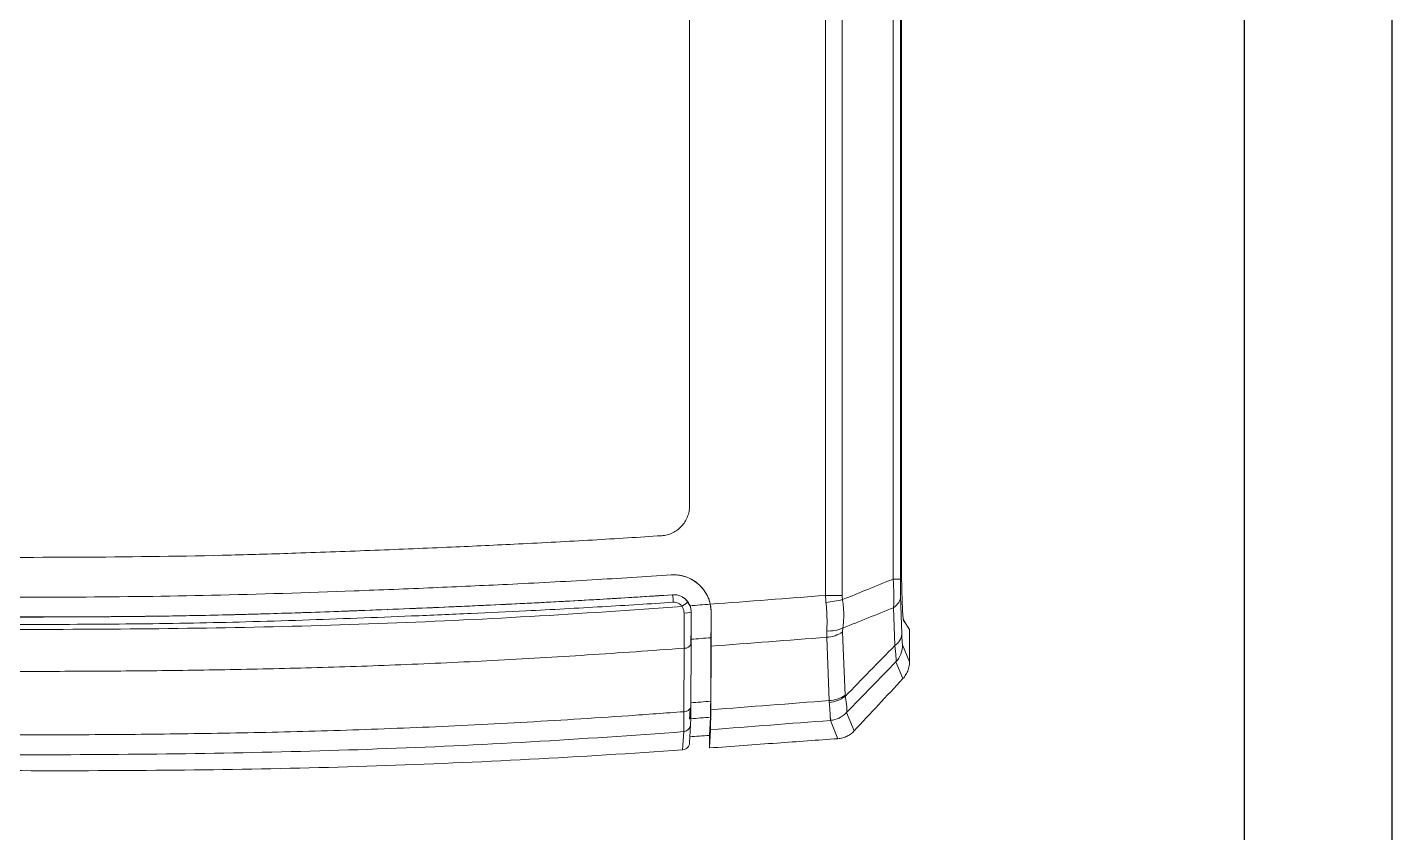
# Model space of a CAD drawing. Header units: inches. Extents: x 2021 to 3023, y 1089 to 1338.
# Drawn here: x 2699.5 to 2754.4, y 1208.1 to 1240.5 of the extents above; entities that cross this region are included whole.
import ezdxf

# ---------------------------------------------------------------- set-up
doc = ezdxf.new("R2010")
doc.units = ezdxf.units.IN

msp = doc.modelspace()

# ---------------------------------------------------------------- linework, layer by layer
for p, q in [((2754.445, 1337.69), (2754.445, 1088.511)), ((2748.512, 1331.757), (2748.512, 1094.444))]:
    msp.add_line(p, q)
at = {"color": 7, "linetype": 'Continuous', "lineweight": 15}
for p, q in [((2731.665, 1217.662), (2731.665, 1264.129)), ((2732.338, 1217.662), (2732.338, 1264.129)), ((2734.384, 1263.471), (2734.384, 1218.32)), ((2734.676, 1218.32), (2734.676, 1263.471)), ((2734.718, 1262.4), (2734.718, 1219.391)), ((2726.193, 1260.53), (2726.193, 1221.261)), ((2734.676, 1218.32), (2734.384, 1218.32)), ((2725.511, 1217.688), (2725.51, 1217.688)), ((2725.641, 1217.685), (2725.64, 1217.685)), ((2731.665, 1217.662), (2732.338, 1217.662)), ((2726.204, 1217.249), (2726.095, 1217.433)), ((2734.4, 1217.169), (2734.451, 1215.646)), ((2734.734, 1216.105), (2734.685, 1217.63)), ((2727.06, 1216.99), (2727.058, 1216.99)), ((2734.968, 1216.406), (2734.795, 1216.699)), ((2735.043, 1216.294), (2734.809, 1216.645)), ((2726.249, 1215.719), (2726.252, 1216.374)), ((2732.45, 1213.647), (2732.35, 1216.191)), ((2735.043, 1216.294), (2735.043, 1214.994)), ((2725.977, 1215.54), (2725.965, 1212.985)), ((2726.243, 1213.186), (2726.256, 1215.74)), ((2726.255, 1215.9), (2726.254, 1215.736)), ((2727.043, 1213.406), (2727.055, 1215.96)), ((2727.057, 1215.621), (2727.045, 1213.066)), ((2731.712, 1215.976), (2731.811, 1213.431)), ((2735.043, 1214.994), (2734.765, 1215.669)), ((2734.498, 1214.994), (2734.776, 1214.316)), ((2726.218, 1213.112), (2726.193, 1212.68)), ((2726.993, 1212.032), (2727.036, 1212.764)), ((2732.816, 1212.213), (2732.513, 1212.951)), ((2725.959, 1212.183), (2725.915, 1211.452)), ((2726.192, 1211.733), (2726.235, 1212.463)), ((2726.993, 1211.528), (2727.036, 1212.264)), ((2731.859, 1212.633), (2732.159, 1211.9)), ((2726.993, 1211.528), (2726.993, 1212.032))]:
    msp.add_line(p, q, dxfattribs=at)
for centre, radius, start, end in [((2722.96, 1217.288), 2.582, 2.2298, 8.9068), ((2723.518, 1220.648), 4.167, 304.7386, 308.7659), ((2730.952, 1223.753), 6.413, 276.5499, 282.5709), ((2726.04, 1217.632), 0.678, 264.0437, 288.7783), ((2731.641, 1217.243), 1.268, 273.2026, 303.9979), ((2731.817, 1217.558), 1.327, 265.6319, 294.105), ((2734.128, 1216.162), 0.609, 302.0485, 354.5949), ((2726.005, 1215.795), 0.257, 263.8727, 348.0024), ((2733.767, 1215.673), 0.998, 317.1002, 359.7979), ((2731.74, 1214.697), 1.267, 273.2059, 304.1003), ((2731.698, 1214.607), 1.258, 275.3439, 306.9077), ((2725.992, 1213.241), 0.257, 263.864, 348), ((2731.78, 1213.64), 1.004, 274.5197, 316.9243), ((2731.778, 1213.634), 1.004, 274.6274, 317.1239), ((2725.937, 1212.481), 0.299, 274.2249, 359.9316)]:
    msp.add_arc(centre, radius, start, end, dxfattribs=at)
for points, knots in [([(2725.073, 1220.064), (2724.616, 1220.034), (2723.686, 1219.973), (2722.268, 1219.889), (2720.804, 1219.807), (2718.917, 1219.71), (2716.488, 1219.599), (2713.502, 1219.476), (2710.546, 1219.365), (2706.697, 1219.249), (2701.98, 1219.19), (2696.171, 1219.192), (2690.314, 1219.25), (2684.526, 1219.392), (2678.923, 1219.626), (2673.519, 1219.926), (2666.312, 1220.403), (2659.051, 1221.024), (2651.518, 1221.867), (2646.664, 1222.473), (2642.641, 1223.003), (2639.944, 1223.368), (2637.575, 1223.699), (2635.652, 1223.975), (2634.46, 1224.157), (2633.908, 1224.241)], [0, 0, 0, 0, 0.015021, 0.030539, 0.046555, 0.063069, 0.092482, 0.126259, 0.161014, 0.189433, 0.252483, 0.315586, 0.379731, 0.444414, 0.505302, 0.563522, 0.621839, 0.742192, 0.802623, 0.870821, 0.902949, 0.936071, 0.96032, 0.981629, 1, 1, 1, 1]), ([(2628.605, 1223.515), (2629.209, 1223.407), (2630.278, 1223.217), (2632.422, 1222.851), (2634.906, 1222.464), (2638.134, 1222.002), (2642.661, 1221.384), (2647.811, 1220.708), (2653.202, 1220.064), (2658.044, 1219.54), (2663.259, 1219.057), (2669.263, 1218.596), (2675.954, 1218.173), (2683.567, 1217.808), (2690.523, 1217.643), (2696.638, 1217.596), (2701.688, 1217.585), (2707.079, 1217.652), (2711.848, 1217.809), (2715.816, 1217.967), (2719.009, 1218.111), (2722.202, 1218.276), (2724.399, 1218.418), (2725.459, 1218.487)], [0, 0, 0, 0, 0.018963, 0.033596, 0.067326, 0.096755, 0.134514, 0.208702, 0.257367, 0.302317, 0.359145, 0.419079, 0.488125, 0.565925, 0.65405, 0.702545, 0.754373, 0.809676, 0.868716, 0.901455, 0.932104, 0.967268, 1, 1, 1, 1]), ([(2628.259, 1222.764), (2629.116, 1222.611), (2631.352, 1222.211), (2634.491, 1221.716), (2637.47, 1221.288), (2641.197, 1220.775), (2646.958, 1220.006), (2654.811, 1219.052), (2663.422, 1218.22), (2672.042, 1217.599), (2679.703, 1217.175), (2686.245, 1216.941), (2691.548, 1216.834), (2695.879, 1216.799), (2699.285, 1216.793), (2702.448, 1216.8), (2706.021, 1216.836), (2710.41, 1216.954), (2713.933, 1217.09), (2716.79, 1217.21), (2719.031, 1217.312), (2721.441, 1217.436), (2723.749, 1217.571), (2725.014, 1217.655), (2725.511, 1217.688)], [0, 0, 0, 0, 0.026819, 0.070001, 0.097923, 0.119567, 0.185955, 0.276962, 0.363038, 0.451973, 0.542474, 0.598655, 0.652915, 0.705271, 0.731571, 0.757426, 0.802355, 0.841252, 0.89219, 0.910612, 0.929035, 0.961056, 0.984716, 1, 1, 1, 1]), ([(2628.651, 1222.694), (2629.238, 1222.59), (2630.295, 1222.402), (2631.868, 1222.135), (2633.404, 1221.889), (2635.396, 1221.585), (2638.072, 1221.203), (2642.563, 1220.59), (2647.684, 1219.918), (2653.056, 1219.276), (2657.886, 1218.752), (2663.096, 1218.268), (2669.095, 1217.805), (2675.79, 1217.381), (2682.813, 1217.042), (2689.46, 1216.863), (2694.623, 1216.807), (2698.493, 1216.792), (2701.44, 1216.795), (2704.214, 1216.816), (2706.928, 1216.861), (2709.723, 1216.936), (2712.861, 1217.046), (2716.207, 1217.182), (2719.561, 1217.338), (2722.631, 1217.501), (2724.582, 1217.628), (2725.51, 1217.688)], [0, 0, 0, 0, 0.018441, 0.033224, 0.049388, 0.066571, 0.095571, 0.133033, 0.206826, 0.2553, 0.300232, 0.356915, 0.41683, 0.485898, 0.563814, 0.633575, 0.690822, 0.722927, 0.752829, 0.781656, 0.808418, 0.836502, 0.867819, 0.905225, 0.939725, 0.971317, 1, 1, 1, 1]), ([(2725.54, 1217.389), (2725.071, 1217.358), (2724.116, 1217.294), (2722.659, 1217.206), (2721.151, 1217.121), (2719.394, 1217.03), (2717.342, 1216.933), (2714.347, 1216.806), (2711.326, 1216.689), (2708.398, 1216.599), (2705.485, 1216.531), (2701.614, 1216.492), (2697.188, 1216.492), (2693.022, 1216.521), (2689.134, 1216.579), (2685.083, 1216.681), (2680.79, 1216.841), (2676.428, 1217.056), (2670.588, 1217.401), (2664.728, 1217.824), (2658.927, 1218.349), (2654.666, 1218.791), (2650.39, 1219.285), (2645.43, 1219.904), (2640.231, 1220.597), (2635.309, 1221.283), (2631.472, 1221.882), (2629.233, 1222.281), (2628.179, 1222.469)], [0, 0, 0, 0, 0.014422, 0.02935, 0.044786, 0.060728, 0.083315, 0.107778, 0.152645, 0.176033, 0.197605, 0.242009, 0.294708, 0.333289, 0.3697, 0.413921, 0.45753, 0.501449, 0.547861, 0.636981, 0.681776, 0.726719, 0.768619, 0.814081, 0.880441, 0.929997, 0.967063, 1, 1, 1, 1]), ([(2628.179, 1222.129), (2632.163, 1221.343), (2636.178, 1220.7), (2642.231, 1219.86), (2644.253, 1219.601), (2648.303, 1219.111), (2650.331, 1218.883), (2656.421, 1218.239), (2660.491, 1217.866), (2668.646, 1217.222), (2672.729, 1216.954), (2678.859, 1216.657), (2680.903, 1216.576), (2684.994, 1216.448), (2687.04, 1216.403), (2691.135, 1216.339), (2693.184, 1216.318), (2697.282, 1216.295), (2699.332, 1216.291), (2705.48, 1216.315), (2709.573, 1216.378), (2715.697, 1216.602), (2717.736, 1216.699), (2721.814, 1216.934), (2723.853, 1217.072), (2725.892, 1217.223)], [0, 0, 0, 0, 0.125, 0.125, 0.1875, 0.1875, 0.25, 0.25, 0.375, 0.375, 0.5, 0.5, 0.5625, 0.5625, 0.625, 0.625, 0.6875, 0.6875, 0.75, 0.75, 0.875, 0.875, 0.9375, 0.9375, 1, 1, 1, 1]), ([(2726.193, 1221.261), (2726.192, 1221.224), (2726.19, 1221.149), (2726.173, 1221.037), (2726.147, 1220.927), (2726.098, 1220.785), (2726.013, 1220.616), (2725.874, 1220.437), (2725.705, 1220.286), (2725.51, 1220.171), (2725.297, 1220.091), (2725.148, 1220.073), (2725.073, 1220.064)], [0, 0, 0, 0, 0.062736, 0.124925, 0.187124, 0.249891, 0.374935, 0.50006, 0.625132, 0.750225, 0.875126, 1, 1, 1, 1]), ([(2627.916, 1220.488), (2628.35, 1220.403), (2629.216, 1220.234), (2630.518, 1219.993), (2631.821, 1219.76), (2633.125, 1219.536), (2634.43, 1219.32), (2635.735, 1219.112), (2637.042, 1218.912), (2638.349, 1218.719), (2639.657, 1218.532), (2640.965, 1218.351), (2643.66, 1217.99), (2648.971, 1217.332), (2655.995, 1216.591), (2663.109, 1215.962), (2668.842, 1215.527), (2673.165, 1215.257), (2676.34, 1215.089), (2678.635, 1214.982), (2681.039, 1214.885), (2683.552, 1214.802), (2686.173, 1214.734), (2688.901, 1214.683), (2691.737, 1214.645), (2694.679, 1214.619), (2697.73, 1214.606), (2700.89, 1214.606), (2704.158, 1214.625), (2707.534, 1214.67), (2711.018, 1214.748), (2714.61, 1214.867), (2718.307, 1215.039), (2722.109, 1215.26), (2724.676, 1215.446), (2725.977, 1215.54)], [0, 0, 0, 0, 0.013491, 0.026977, 0.040459, 0.053937, 0.067411, 0.08088, 0.094345, 0.107805, 0.12126, 0.134711, 0.148157, 0.204327, 0.298166, 0.36369, 0.422098, 0.473395, 0.495621, 0.518944, 0.543362, 0.568876, 0.595485, 0.623175, 0.651943, 0.681798, 0.712748, 0.744798, 0.777958, 0.812221, 0.84759, 0.884063, 0.921629, 0.960278, 1, 1, 1, 1]), ([(2734.718, 1219.391), (2734.718, 1219.335), (2734.718, 1219.224), (2734.718, 1219.057), (2734.719, 1218.893), (2734.721, 1218.73), (2734.722, 1218.57), (2734.724, 1218.381), (2734.728, 1218.165), (2734.734, 1217.85), (2734.744, 1217.487), (2734.758, 1217.131), (2734.772, 1216.908), (2734.783, 1216.78), (2734.792, 1216.711), (2734.8, 1216.664), (2734.806, 1216.651), (2734.809, 1216.645)], [0, 0, 0, 0, 0.040249, 0.080185, 0.119955, 0.15971, 0.199599, 0.23977, 0.303715, 0.368416, 0.499393, 0.630467, 0.759237, 0.820869, 0.883196, 0.941828, 1, 1, 1, 1]), ([(2727.023, 1217.309), (2727.015, 1217.344), (2726.998, 1217.413), (2726.965, 1217.514), (2726.924, 1217.613), (2726.876, 1217.708), (2726.794, 1217.846), (2726.663, 1218.016), (2726.464, 1218.195), (2726.235, 1218.337), (2725.985, 1218.435), (2725.722, 1218.491), (2725.545, 1218.488), (2725.456, 1218.486)], [0, 0, 0, 0, 0.05021, 0.100002, 0.149632, 0.199357, 0.249432, 0.375021, 0.499636, 0.624682, 0.751111, 0.875385, 1, 1, 1, 1]), ([(2725.459, 1218.487), (2725.495, 1218.488), (2725.566, 1218.492), (2725.673, 1218.487), (2725.78, 1218.475), (2725.885, 1218.456), (2726.042, 1218.415), (2726.243, 1218.335), (2726.471, 1218.192), (2726.67, 1218.012), (2726.814, 1217.824), (2726.914, 1217.643), (2726.983, 1217.48), (2727.012, 1217.366), (2727.026, 1217.309)], [0, 0, 0, 0, 0.050559, 0.100684, 0.150636, 0.200676, 0.251066, 0.377764, 0.503519, 0.62759, 0.752059, 0.834836, 0.917095, 1, 1, 1, 1]), ([(2734.384, 1218.32), (2734.387, 1218.279), (2734.393, 1218.199), (2734.4, 1218.08), (2734.406, 1217.965), (2734.411, 1217.807), (2734.414, 1217.61), (2734.412, 1217.379), (2734.404, 1217.239), (2734.4, 1217.169)], [0, 0, 0, 0, 0.097976, 0.194189, 0.288472, 0.380759, 0.586192, 0.792885, 1, 1, 1, 1]), ([(2734.676, 1218.32), (2734.676, 1218.193), (2734.677, 1218.066), (2734.68, 1217.832), (2734.682, 1217.723), (2734.685, 1217.63)], [0, 0, 0, 0, 0.5, 0.5, 1, 1, 1, 1]), ([(2725.965, 1212.985), (2725.223, 1212.931), (2723.752, 1212.824), (2721.562, 1212.68), (2719.408, 1212.552), (2717.288, 1212.441), (2715.204, 1212.346), (2713.155, 1212.268), (2711.14, 1212.204), (2709.16, 1212.154), (2707.216, 1212.117), (2705.306, 1212.089), (2703.432, 1212.07), (2701.593, 1212.059), (2699.791, 1212.054), (2698.024, 1212.055), (2696.294, 1212.06), (2694.6, 1212.069), (2692.942, 1212.083), (2691.321, 1212.1), (2689.736, 1212.12), (2688.186, 1212.145), (2686.673, 1212.174), (2685.197, 1212.208), (2683.756, 1212.247), (2682.352, 1212.29), (2680.984, 1212.338), (2679.652, 1212.39), (2678.357, 1212.445), (2677.097, 1212.503), (2675.874, 1212.563), (2674.688, 1212.626), (2673.053, 1212.717), (2670.959, 1212.845), (2668.394, 1213.018), (2665.831, 1213.207), (2663.27, 1213.41), (2660.712, 1213.627), (2658.156, 1213.857), (2655.602, 1214.101), (2653.05, 1214.36), (2650.501, 1214.633), (2647.955, 1214.922), (2645.412, 1215.227), (2642.871, 1215.548), (2640.334, 1215.888), (2637.802, 1216.248), (2635.273, 1216.632), (2632.751, 1217.044), (2630.234, 1217.484), (2628.561, 1217.805), (2627.724, 1217.966)], [0, 0, 0, 0, 0.022597, 0.044832, 0.066696, 0.088191, 0.109327, 0.130106, 0.150524, 0.170585, 0.190287, 0.20963, 0.228612, 0.247234, 0.265491, 0.28338, 0.300901, 0.318056, 0.334843, 0.351265, 0.367322, 0.383013, 0.398339, 0.4133, 0.427897, 0.442129, 0.455995, 0.469497, 0.482634, 0.495406, 0.507813, 0.519855, 0.531531, 0.557592, 0.583649, 0.609705, 0.635757, 0.661804, 0.687847, 0.713886, 0.739922, 0.765954, 0.791981, 0.818005, 0.844026, 0.870045, 0.896056, 0.922057, 0.948048, 0.97403, 1, 1, 1, 1]), ([(2725.511, 1217.688), (2725.615, 1217.695), (2725.733, 1217.679), (2725.953, 1217.58), (2726.055, 1217.499), (2726.127, 1217.399)], [0, 0, 0, 0, 0.5, 0.5, 1, 1, 1, 1]), ([(2731.683, 1217.382), (2731.679, 1217.429), (2731.671, 1217.522), (2731.667, 1217.615), (2731.665, 1217.662)], [0, 0, 0, 0, 0.499777, 1, 1, 1, 1]), ([(2732.338, 1217.662), (2732.338, 1217.634), (2732.339, 1217.578), (2732.345, 1217.522), (2732.348, 1217.494)], [0, 0, 0, 0, 0.500222, 1, 1, 1, 1]), ([(2725.959, 1212.183), (2723.909, 1212.031), (2721.855, 1211.893), (2717.745, 1211.658), (2715.687, 1211.561), (2709.514, 1211.336), (2705.401, 1211.273), (2699.238, 1211.25), (2697.184, 1211.253), (2693.077, 1211.278), (2691.023, 1211.299), (2686.913, 1211.364), (2684.857, 1211.41), (2680.745, 1211.541), (2678.691, 1211.624), (2672.53, 1211.926), (2668.429, 1212.199), (2660.245, 1212.852), (2656.16, 1213.23), (2648.003, 1214.1), (2643.933, 1214.59), (2635.807, 1215.725), (2631.751, 1216.376), (2627.711, 1217.168)], [0, 0, 0, 0, 0.0625, 0.0625, 0.125, 0.125, 0.25, 0.25, 0.3125, 0.3125, 0.375, 0.375, 0.4375, 0.4375, 0.5, 0.5, 0.625, 0.625, 0.75, 0.75, 0.875, 0.875, 1, 1, 1, 1]), ([(2725.892, 1217.223), (2725.882, 1217.237), (2725.861, 1217.264), (2725.824, 1217.299), (2725.783, 1217.328), (2725.723, 1217.361), (2725.642, 1217.389), (2725.574, 1217.389), (2725.54, 1217.389)], [0, 0, 0, 0, 0.126223, 0.2505, 0.374898, 0.501477, 0.75044, 1, 1, 1, 1]), ([(2725.97, 1216.957), (2725.969, 1216.981), (2725.967, 1217.028), (2725.951, 1217.097), (2725.928, 1217.163), (2725.904, 1217.203), (2725.892, 1217.223)], [0, 0, 0, 0, 0.256067, 0.504772, 0.751052, 1, 1, 1, 1]), ([(2725.914, 1217.589), (2725.92, 1217.586), (2725.995, 1217.555), (2726.107, 1217.44), (2726.175, 1217.312), (2726.208, 1217.248)], [0, 0, 0, 0, 0.04753, 0.526163, 1, 1, 1, 1]), ([(2726.127, 1217.399), (2726.141, 1217.378), (2726.168, 1217.338), (2726.201, 1217.272), (2726.227, 1217.203), (2726.245, 1217.132), (2726.257, 1217.061), (2726.258, 1217.013), (2726.259, 1216.99)], [0, 0, 0, 0, 0.16785, 0.336569, 0.50513, 0.672519, 0.837772, 1, 1, 1, 1]), ([(2726.208, 1217.248), (2726.216, 1217.227), (2726.231, 1217.186), (2726.246, 1217.121), (2726.256, 1217.056), (2726.257, 1217.012), (2726.257, 1216.99)], [0, 0, 0, 0, 0.250397, 0.499111, 0.748276, 1, 1, 1, 1]), ([(2727.058, 1216.99), (2727.057, 1217.026), (2727.055, 1217.097), (2727.044, 1217.204), (2727.03, 1217.274), (2727.023, 1217.309)], [0, 0, 0, 0, 0.334839, 0.667781, 1, 1, 1, 1]), ([(2727.026, 1217.309), (2727.033, 1217.273), (2727.047, 1217.203), (2727.058, 1217.097), (2727.06, 1217.026), (2727.06, 1216.99)], [0, 0, 0, 0, 0.3327131, 0.6655971, 1, 1, 1, 1]), ([(2731.715, 1216.235), (2731.718, 1216.277), (2731.722, 1216.362), (2731.725, 1216.497), (2731.725, 1216.636), (2731.723, 1216.78), (2731.717, 1216.927), (2731.709, 1217.077), (2731.698, 1217.229), (2731.688, 1217.331), (2731.683, 1217.382)], [0, 0, 0, 0, 0.123549, 0.247926, 0.372933, 0.498363, 0.624002, 0.749633, 0.875037, 1, 1, 1, 1]), ([(2732.348, 1217.494), (2732.355, 1217.445), (2732.369, 1217.346), (2732.384, 1217.197), (2732.394, 1217.049), (2732.398, 1216.902), (2732.397, 1216.758), (2732.39, 1216.616), (2732.378, 1216.478), (2732.365, 1216.39), (2732.359, 1216.347)], [0, 0, 0, 0, 0.12215, 0.24552, 0.369922, 0.495152, 0.620999, 0.747239, 0.873649, 1, 1, 1, 1]), ([(2734.4, 1217.169), (2734.486, 1217.23), (2734.558, 1217.303), (2734.656, 1217.462), (2734.682, 1217.547), (2734.685, 1217.63)], [0, 0, 0, 0, 0.5, 0.5, 1, 1, 1, 1]), ([(2725.915, 1211.452), (2721.814, 1211.166), (2717.707, 1210.941), (2709.481, 1210.668), (2705.361, 1210.616), (2699.185, 1210.611), (2697.126, 1210.621), (2693.008, 1210.66), (2690.948, 1210.688), (2686.83, 1210.769), (2684.771, 1210.823), (2680.652, 1210.969), (2678.593, 1211.06), (2672.416, 1211.387), (2668.301, 1211.676), (2660.084, 1212.367), (2655.98, 1212.764), (2647.784, 1213.674), (2643.694, 1214.185), (2635.543, 1215.359), (2631.481, 1216.029), (2627.441, 1216.834)], [0, 0, 0, 0, 0.125, 0.125, 0.25, 0.25, 0.3125, 0.3125, 0.375, 0.375, 0.4375, 0.4375, 0.5, 0.5, 0.625, 0.625, 0.75, 0.75, 0.875, 0.875, 1, 1, 1, 1]), ([(2725.977, 1215.54), (2725.977, 1215.577), (2725.977, 1215.652), (2725.977, 1215.777), (2725.976, 1215.912), (2725.976, 1216.06), (2725.975, 1216.219), (2725.974, 1216.39), (2725.973, 1216.571), (2725.971, 1216.761), (2725.97, 1216.891), (2725.97, 1216.957)], [0, 0, 0, 0, 0.093547, 0.191857, 0.294855, 0.402411, 0.514343, 0.630406, 0.750294, 0.873635, 1, 1, 1, 1]), ([(2726.252, 1216.374), (2726.252, 1216.4), (2726.253, 1216.454), (2726.253, 1216.543), (2726.253, 1216.642), (2726.253, 1216.75), (2726.254, 1216.866), (2726.254, 1216.948), (2726.254, 1216.99)], [0, 0, 0, 0, 0.148502, 0.304871, 0.468774, 0.639725, 0.817072, 1, 1, 1, 1]), ([(2726.257, 1216.99), (2726.257, 1216.944), (2726.257, 1216.854), (2726.257, 1216.723), (2726.257, 1216.597), (2726.257, 1216.477), (2726.257, 1216.363), (2726.256, 1216.256), (2726.256, 1216.157), (2726.256, 1216.064), (2726.255, 1215.978), (2726.255, 1215.925), (2726.255, 1215.899)], [0, 0, 0, 0, 0.1129045, 0.2235418, 0.3316263, 0.4369063, 0.5391653, 0.6382224, 0.7339317, 0.8261804, 0.9148874, 1, 1, 1, 1]), ([(2726.259, 1216.99), (2726.259, 1216.938), (2726.258, 1216.836), (2726.258, 1216.685), (2726.258, 1216.537), (2726.258, 1216.392), (2726.257, 1216.235), (2726.257, 1216.069), (2726.256, 1215.898), (2726.256, 1215.794), (2726.256, 1215.742)], [0, 0, 0, 0, 0.1116368, 0.2224408, 0.3329608, 0.4437499, 0.5553572, 0.7037878, 0.8515634, 1, 1, 1, 1]), ([(2727.055, 1215.96), (2727.055, 1215.996), (2727.056, 1216.07), (2727.056, 1216.194), (2727.057, 1216.33), (2727.057, 1216.478), (2727.057, 1216.639), (2727.058, 1216.81), (2727.058, 1216.929), (2727.058, 1216.99)], [0, 0, 0, 0, 0.124476, 0.255599, 0.393169, 0.536877, 0.686301, 0.840896, 1, 1, 1, 1]), ([(2727.06, 1216.99), (2727.06, 1216.938), (2727.06, 1216.835), (2727.06, 1216.684), (2727.06, 1216.538), (2727.06, 1216.399), (2727.06, 1216.266), (2727.059, 1216.14), (2727.059, 1216.021), (2727.058, 1215.91), (2727.058, 1215.807), (2727.057, 1215.71), (2727.057, 1215.65), (2727.057, 1215.621)], [0, 0, 0, 0, 0.102912, 0.203943, 0.302872, 0.3995, 0.493655, 0.585187, 0.673973, 0.759914, 0.842932, 0.922973, 1, 1, 1, 1]), ([(2731.715, 1216.235), (2731.713, 1216.19), (2731.709, 1216.1), (2731.711, 1216.017), (2731.712, 1215.976)], [0, 0, 0, 0, 0.502286, 1, 1, 1, 1]), ([(2734.734, 1216.105), (2734.738, 1215.98), (2734.743, 1215.876), (2734.753, 1215.728), (2734.759, 1215.684), (2734.765, 1215.669)], [0, 0, 0, 0, 0.5, 0.5, 1, 1, 1, 1]), ([(2734.498, 1214.994), (2734.5, 1215.002), (2734.502, 1215.019), (2734.503, 1215.056), (2734.503, 1215.101), (2734.501, 1215.155), (2734.496, 1215.23), (2734.487, 1215.336), (2734.472, 1215.478), (2734.458, 1215.59), (2734.451, 1215.646)], [0, 0, 0, 0, 0.102007, 0.203232, 0.303687, 0.403387, 0.50235, 0.666199, 0.832062, 1, 1, 1, 1]), ([(2734.776, 1214.316), (2734.799, 1214.341), (2734.844, 1214.393), (2734.902, 1214.479), (2734.952, 1214.573), (2734.992, 1214.673), (2735.021, 1214.777), (2735.039, 1214.885), (2735.041, 1214.957), (2735.043, 1214.994)], [0, 0, 0, 0, 0.135903, 0.275312, 0.417593, 0.562019, 0.707792, 0.85407, 1, 1, 1, 1]), ([(2732.816, 1212.213), (2733.143, 1212.563), (2733.469, 1212.914), (2733.796, 1213.264), (2734.123, 1213.615), (2734.45, 1213.965), (2734.776, 1214.316)], [0, 0, 0, 0, 0.001440448, 0.001440448, 0.001440448, 0.002880898, 0.002880898, 0.002880898, 0.002880898]), ([(2727.036, 1212.764), (2727.036, 1212.769), (2727.037, 1212.779), (2727.038, 1212.808), (2727.039, 1212.846), (2727.039, 1212.896), (2727.04, 1212.956), (2727.041, 1213.027), (2727.041, 1213.108), (2727.042, 1213.199), (2727.042, 1213.297), (2727.043, 1213.369), (2727.043, 1213.405)], [0, 0, 0, 0, 0.095847, 0.193284, 0.292091, 0.392024, 0.492825, 0.594219, 0.695922, 0.797645, 0.899099, 1, 1, 1, 1]), ([(2731.859, 1212.64), (2731.859, 1212.647), (2731.859, 1212.661), (2731.859, 1212.692), (2731.858, 1212.726), (2731.856, 1212.76), (2731.855, 1212.79), (2731.854, 1212.816), (2731.853, 1212.836), (2731.85, 1212.887), (2731.844, 1212.986), (2731.832, 1213.154), (2731.821, 1213.288), (2731.815, 1213.355)], [0, 0, 0, 0, 0.099528, 0.188009, 0.265024, 0.330286, 0.383613, 0.4249, 0.454089, 0.471157, 0.648796, 0.825484, 1, 1, 1, 1]), ([(2732.454, 1213.601), (2732.484, 1213.435), (2732.506, 1213.294), (2732.526, 1213.074), (2732.524, 1212.996), (2732.513, 1212.955)], [0, 0, 0, 0, 0.5, 0.5, 1, 1, 1, 1]), ([(2725.959, 1212.183), (2725.959, 1212.189), (2725.96, 1212.2), (2725.961, 1212.231), (2725.962, 1212.272), (2725.963, 1212.325), (2725.964, 1212.389), (2725.964, 1212.463), (2725.965, 1212.549), (2725.965, 1212.644), (2725.965, 1212.749), (2725.965, 1212.862), (2725.965, 1212.944), (2725.965, 1212.985)], [0, 0, 0, 0, 0.08715, 0.175615, 0.265233, 0.355821, 0.447189, 0.539132, 0.631441, 0.723899, 0.816289, 0.908393, 1, 1, 1, 1]), ([(2726.243, 1213.187), (2726.242, 1212.987), (2726.241, 1212.821), (2726.239, 1212.58), (2726.237, 1212.505), (2726.236, 1212.481)], [0, 0, 0, 0, 0.5, 0.5, 1, 1, 1, 1]), ([(2726.241, 1213.178), (2726.241, 1213.077), (2726.239, 1212.812), (2726.237, 1212.745), (2726.236, 1212.703)], [0, 0, 0, 0, 0.383835, 1, 1, 1, 1]), ([(2727.045, 1213.066), (2727.045, 1213.029), (2727.044, 1212.953), (2727.044, 1212.849), (2727.043, 1212.751), (2727.043, 1212.661), (2727.042, 1212.579), (2727.041, 1212.506), (2727.041, 1212.442), (2727.04, 1212.387), (2727.039, 1212.342), (2727.038, 1212.307), (2727.037, 1212.28), (2727.037, 1212.269), (2727.036, 1212.264)], [0, 0, 0, 0, 0.083974, 0.168374, 0.25304, 0.337803, 0.422499, 0.506958, 0.591018, 0.674519, 0.757308, 0.83924, 0.920179, 1, 1, 1, 1]), ([(2732.159, 1211.9), (2732.193, 1211.903), (2732.259, 1211.91), (2732.356, 1211.932), (2732.449, 1211.963), (2732.536, 1212.001), (2732.617, 1212.047), (2732.691, 1212.098), (2732.757, 1212.153), (2732.797, 1212.193), (2732.816, 1212.213)], [0, 0, 0, 0, 0.1354675, 0.269201, 0.4004762, 0.528634, 0.653098, 0.7733857, 0.8891142, 1, 1, 1, 1]), ([(2725.915, 1211.452), (2725.99, 1211.457), (2726.062, 1211.492), (2726.163, 1211.601), (2726.193, 1211.675), (2726.193, 1211.751)], [0, 0, 0, 0, 0.5, 0.5, 1, 1, 1, 1]), ([(2726.993, 1211.528), (2727.446, 1211.56), (2727.9, 1211.593), (2728.354, 1211.626), (2728.807, 1211.659), (2729.261, 1211.692), (2729.714, 1211.725), (2730.529, 1211.784), (2731.344, 1211.842), (2732.159, 1211.9)], [0, 0, 0, 0, 0.001369104, 0.001369104, 0.001369104, 0.002738208, 0.002738208, 0.002738208, 0.005198391, 0.005198391, 0.005198391, 0.005198391])]:
    msp.add_open_spline(points, degree=3, knots=knots, dxfattribs=at)
for points in [[(2732.348, 1217.494), (2733.027, 1217.769), (2733.705, 1218.044), (2734.384, 1218.32)], [(2727.026, 1217.309), (2728.573, 1217.426), (2730.119, 1217.544), (2731.665, 1217.662)], [(2726.208, 1217.248), (2726.48, 1217.268), (2726.752, 1217.289), (2727.023, 1217.309)], [(2732.359, 1216.347), (2733.039, 1216.62), (2733.72, 1216.895), (2734.4, 1217.169)], [(2732.359, 1216.347), (2732.351, 1216.292), (2732.349, 1216.24), (2732.35, 1216.191)], [(2726.255, 1215.899), (2726.522, 1215.919), (2726.788, 1215.94), (2727.055, 1215.96)], [(2727.057, 1215.621), (2728.611, 1215.738), (2730.162, 1215.86), (2731.712, 1215.976)], [(2732.454, 1213.601), (2733.119, 1214.283), (2733.785, 1214.965), (2734.451, 1215.646)], [(2732.513, 1212.955), (2733.175, 1213.634), (2733.836, 1214.314), (2734.498, 1214.994)], [(2727.043, 1213.405), (2726.776, 1213.385), (2726.509, 1213.365), (2726.243, 1213.345)], [(2731.811, 1213.431), (2730.222, 1213.312), (2728.634, 1213.187), (2727.045, 1213.066)], [(2731.815, 1213.355), (2731.814, 1213.38), (2731.812, 1213.405), (2731.811, 1213.431)], [(2732.45, 1213.647), (2732.451, 1213.631), (2732.452, 1213.616), (2732.454, 1213.601)], [(2727.036, 1212.764), (2726.769, 1212.743), (2726.503, 1212.723), (2726.236, 1212.703)], [(2732.513, 1212.955), (2732.513, 1212.953), (2732.513, 1212.952), (2732.513, 1212.951)], [(2731.859, 1212.633), (2730.253, 1212.512), (2728.646, 1212.386), (2727.036, 1212.264)], [(2731.859, 1212.64), (2731.858, 1212.637), (2731.859, 1212.635), (2731.859, 1212.633)], [(2726.193, 1211.975), (2726.459, 1211.994), (2726.726, 1212.013), (2726.993, 1212.032)]]:
    msp.add_open_spline(points, degree=3, dxfattribs=at)

doc.saveas('drawing.dxf')
